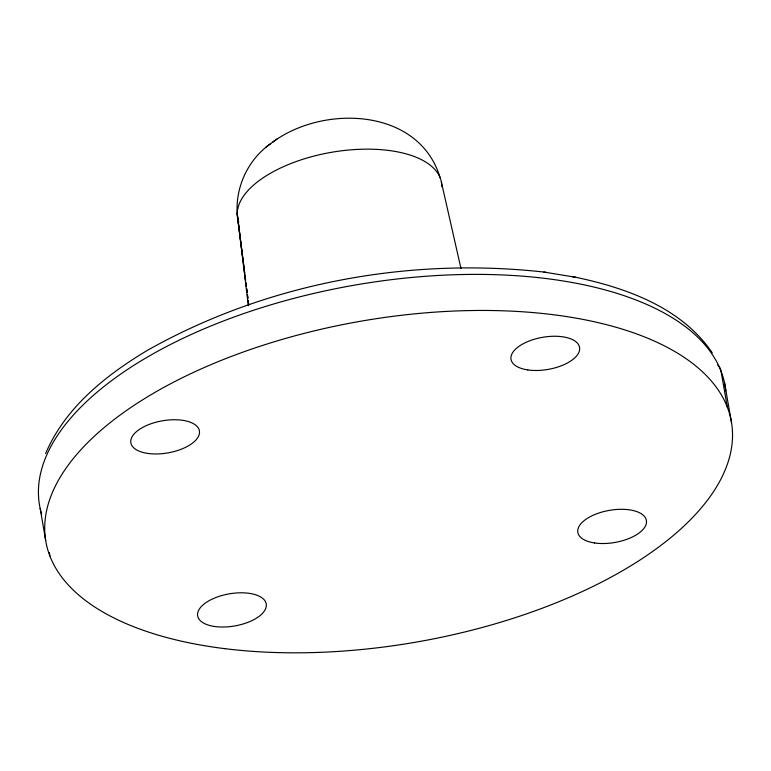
<?xml version="1.0" encoding="UTF-8"?>
<svg xmlns="http://www.w3.org/2000/svg" width="771" height="771" viewBox="0 0 771 771"><rect width="100%" height="100%" fill="white"/><g stroke="black" fill="none" stroke-linecap="round" stroke-linejoin="round"><path stroke-width="1.16" d="M45.643 453.521C65.149 407.512 106.041 375.063 147.868 350.063L150.567 348.569C269.127 282.668 409.362 257.119 543.854 272.047L546.581 272.481M270.621 143.685C248.445 159.163 235.444 186.534 237.217 213.471L248.349 305.702M272.664 142.163C323.319 104.519 419.212 107.535 440.202 177.937M265.465 147.54L277.175 138.79M572.843 276.828L575.966 277.329C627.025 288.075 681.709 307.831 712.25 352.839M543.854 272.047L575.966 277.329M460.971 268.481L441.388 182.149M724.489 382.647L731.544 422.72M727.342 407.252L721.049 371.188A13.811 12.153 -21.1 0 0 717.714 365.097M49.296 552.528L49.903 556.016M40.169 508.503L45.701 540.548M237.574 217.971L245.592 280.557M245.891 282.918L246.344 286.465M246.653 288.826L247.105 292.363M247.404 294.724L247.857 298.271M248.166 300.632L248.619 304.179M237.217 213.471L243.222 261.167M243.52 263.547L243.973 267.132M244.272 269.513L244.725 273.088M245.024 275.478L245.621 280.249M245.92 282.629L246.373 286.205M246.672 288.595L247.125 292.17M247.424 294.551L247.876 298.136M248.175 300.517L248.628 304.092M238.759 222.183A103.468 48.419 -9.9 0 1 331.048 152.379A103.468 48.419 -9.9 0 1 441.744 186.649M41.663 514.276A347.952 162.816 -9.9 0 1 350.179 285.916A347.952 162.816 -9.9 0 1 725.819 390.868M225.036 648.69A347.952 162.816 -9.9 0 0 732.402 430.497A347.952 162.816 -9.9 0 0 208.43 365.724A347.952 162.816 -9.9 0 0 225.036 648.69M147.656 453.406A34.791 16.278 -9.9 0 0 199.516 432.348A34.791 16.278 -9.9 0 0 148.196 424.811A34.791 16.278 -9.9 0 0 147.656 453.406M527.836 369.926A34.791 16.278 -9.9 0 0 579.686 348.858A34.791 16.278 -9.9 0 0 528.376 341.322A34.791 16.278 -9.9 0 0 527.836 369.926M594.663 542.977A34.791 16.278 -9.9 0 0 646.512 521.909A34.791 16.278 -9.9 0 0 595.193 514.373A34.791 16.278 -9.9 0 0 594.663 542.977M214.483 626.466A34.791 16.278 -9.9 0 0 266.332 605.399A34.791 16.278 -9.9 0 0 215.022 597.862A34.791 16.278 -9.9 0 0 214.483 626.466"/></g></svg>
